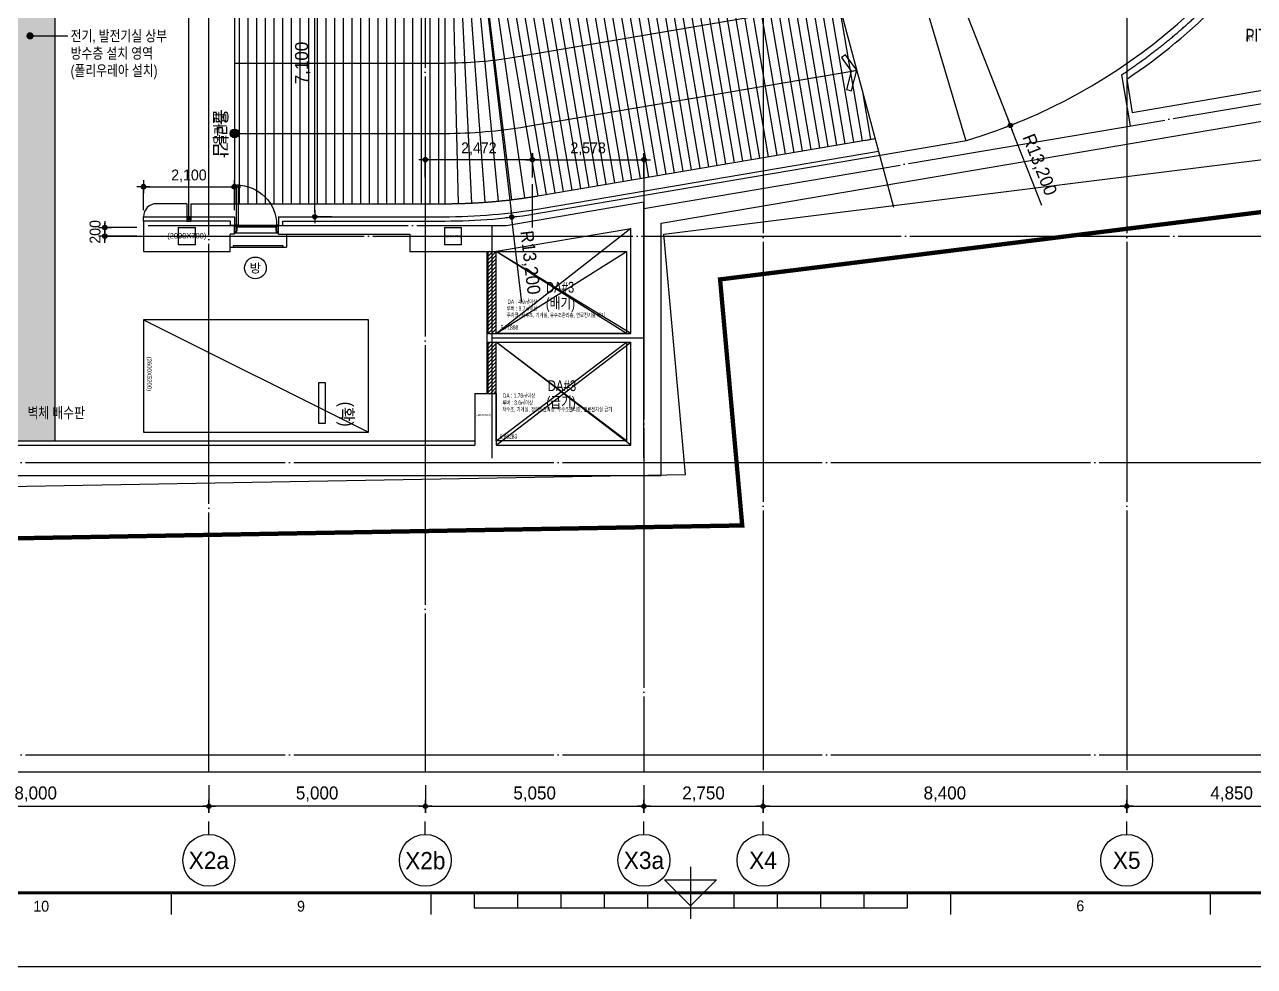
# Model space of a CAD drawing. Header units: millimetres. Extents: x 0 to 1390178, y 0 to 110113.
# Drawn here: x 110616 to 139022, y 0 to 21755 of the extents above; entities that cross this region are included whole.
import ezdxf
from ezdxf.enums import TextEntityAlignment as Align
from ezdxf.xclip import XClip

# ---------------------------------------------------------------- set-up
doc = ezdxf.new("R2010")
doc.units = ezdxf.units.MM
doc.header["$LTSCALE"] = 100
doc.header["$XCLIPFRAME"] = 0
for name, pattern in [('CEN', [62, 60, -1, 0, -1]), ('X - 평면도$0$CEN', [62, 60, -1, 0, -1]), ('X - 평면도$0$CENTER2', [1.125, 0.75, -0.125, 0.125, -0.125]), ('X - 평면도$0$H2', [2, 1, -1]), ('X - 평면도$0$PHANTOM2', [50, 40, -2, 2, -2, 2, -2])]:
    doc.linetypes.add(name, pattern=pattern)
doc.layers.get('DEFPOINTS').update_dxf_attribs({"color": 145})
for name, color, linetype in [('A-CEN', 1, 'CEN'), ('AA-XXXX-DIMS', 7, 'Continuous'), ('AA-XXXX-TEXT', 3, 'Continuous'), ('DIM', 7, 'Continuous'), ('SYM', 7, 'Continuous'), ('TEXT1', 7, 'Continuous'), ('X - SHEET$0$AA-BORD-FORM', 7, 'Continuous'), ('X - SHEET$0$AA-BORD-TEXT', 3, 'Continuous'), ('X - 평면도$0$! □-COL', 2, 'Continuous'), ('X - 평면도$0$0-구역계', 1, 'Continuous'), ('X - 평면도$0$A-FIN', 8, 'Continuous'), ('X - 평면도$0$A-OPEN', 9, 'X - 평면도$0$CEN'), ('X - 평면도$0$A-SHU', 3, 'X - 평면도$0$H2'), ('X - 평면도$0$A-SYM', 7, 'Continuous'), ('X - 평면도$0$AA-EL-PCN4', 4, 'Continuous'), ('X - 평면도$0$AA-SSXM-STRS', 4, 'Continuous'), ('X - 평면도$0$AA-WAXM-BLOK', 3, 'Continuous'), ('X - 평면도$0$AA-WAXM-CONC', 2, 'Continuous'), ('X - 평면도$0$AA-XXXX-CNTL', 1, 'X - 평면도$0$CEN'), ('X - 평면도$0$AA-XXXX-FINL', 6, 'Continuous'), ('X - 평면도$0$AA-XXXX-PARK', 8, 'Continuous'), ('X - 평면도$0$AA-XXXX-PATT', 8, 'Continuous'), ('X - 평면도$0$TEXT', 3, 'Continuous'), ('X - 평면도$0$램프 패턴', 9, 'Continuous'), ('X - 평면도$0$벽배수판', 6, 'Continuous'), ('X - 평면도$0$연석', 4, 'Continuous')]:
    doc.layers.add(name, color=color, linetype=linetype)
doc.layers.add('X - 평면도$0$A-door', color=4, linetype='Continuous', lineweight=25)
doc.layers.add('X - 평면도$0$A-GUIDE TEXT', color=67, linetype='Continuous', plot=False)
doc.layers.add('X - 평면도$0$DEFPOINT', color=163, linetype='Continuous', plot=False)
doc.styles.add('$1$HAUD01', font='Dotum.ttf')
doc.styles.add('HAUD01', font='Dotum.ttf')
doc.styles.get("Standard").update_dxf_attribs({"font": 'Dotum.ttf'})
doc.styles.add('X - SHEET$0$HAUD01', font='Dotum.ttf')
doc.styles.add('X - 평면도$0$HAUD01', font='Dotum.ttf')
doc.styles.add('X - 평면도$0$STANDARD', font='Dotum.ttf')
doc.styles.add('X - 평면도$0$맑은고딕', font='malgun.ttf')
doc.dimstyles.new('HAUD-100', dxfattribs={"dimscale": 100, "dimtxt": 3, "dimasz": 1, "dimexe": 0, "dimexo": 3, "dimgap": 1, "dimtad": 1, "dimdec": 0, "dimdsep": 46, "dimlunit": 6, "dimtxsty": 'HAUD01', "dimblk": 'DIMDOT', "dimcen": 2.5, "dimdle": 1.5, "dimclrd": 7, "dimclre": 7, "dimclrt": 3, "dimadec": 0, "dimazin": 0, "dimtfac": 1, "dimtdec": 0, "dimtix": 1, "dimtmove": 2, "dimatfit": 3, "dimfxl": 1, "dimtvp": 1, "dimtolj": 1, "dimtzin": 0, "dimarcsym": 0})
doc.dimstyles.new('HAUD-80', dxfattribs={"dimscale": 100, "dimtxt": 2.5, "dimasz": 0.5, "dimexe": 0, "dimexo": 1.5, "dimgap": 1, "dimtad": 1, "dimdec": 0, "dimdsep": 46, "dimlunit": 6, "dimtxsty": 'HAUD01', "dimblk": 'Z_DOT', "dimcen": 2.5, "dimdle": 1.5, "dimclrd": 7, "dimclre": 7, "dimclrt": 4, "dimadec": 0, "dimazin": 0, "dimtfac": 1, "dimtdec": 0, "dimtix": 1, "dimtmove": 2, "dimatfit": 3, "dimfxl": 1, "dimtvp": 1, "dimtolj": 1, "dimtzin": 0, "dimarcsym": 0})

# ---------------------------------------------------------------- blocks, each defined once
blk = doc.blocks.new('X - SHEET$0$HAUDsheetV')
at = {"layer": 'X - SHEET$0$AA-BORD-FORM', "color": 2}
for p, q in [((421, 23), (421, 11)), ((301, 17), (301, 12)), ((361, 17), (361, 12)), ((371, 17), (371, 13.5)), ((381, 17), (381, 13.5)), ((391, 17), (391, 13.5)), ((401, 17), (401, 13.5)), ((411, 17), (411, 13.5)), ((431, 17), (431, 13.5)), ((441, 17), (441, 13.5)), ((451, 17), (451, 13.5)), ((461, 17), (461, 13.5)), ((471, 17), (471, 13.5)), ((481, 17), (481, 12)), ((541, 17), (541, 12)), ((371, 13.5), (471, 13.5))]:
    blk.add_line(p, q, dxfattribs=at)
at = {"layer": 'X - SHEET$0$AA-BORD-FORM', "color": 1}
blk.add_lwpolyline([(1, 0), (841, 0), (841, 594), (1, 594)], close=True, dxfattribs=at)
at = {"layer": 'X - SHEET$0$AA-BORD-FORM', "color": 2, "const_width": 0.682}
blk.add_lwpolyline([(21, 17), (21, 577), (821, 577), (821, 17)], close=True, dxfattribs=at)
at = {"layer": 'X - SHEET$0$AA-BORD-FORM', "color": 2}
blk.add_lwpolyline([(427, 20), (421, 14), (415, 20)], close=True, dxfattribs=at)
at = {"layer": 'X - SHEET$0$AA-BORD-TEXT', "color": 7, "style": 'X - SHEET$0$HAUD01'}
for s, p in [('10', (271, 13.9)), ('9', (331, 13.9)), ('6', (511, 13.99))]:
    blk.add_text(s, height=2.5, dxfattribs=at).set_placement(p, align=Align.MIDDLE_CENTER)
at = {"layer": 'X - SHEET$0$AA-BORD-TEXT', "color": 3, "style": 'X - SHEET$0$HAUD01'}
for tag, p in [('PJCode', (786, 567.94)), ('작성자', (786.11, 194.82)), ('검토자', (786.11, 181.82)), ('최종검토자', (786.11, 168.82)), ('승인자', (786.11, 155.82)), ('일자', (786.83, 144.02)), ('개정번호', (812, 65.92))]:
    blk.add_attdef(tag, text='', height=3, dxfattribs=at).set_placement(p, align=Align.MIDDLE_CENTER)
at = {"layer": 'X - SHEET$0$AA-BORD-TEXT', "color": 3, "lineweight": 30, "flags": 104}
blk.add_attdef('PJTitle', text='', height=4, dxfattribs=at).set_placement((787.25, 536.62), align=Align.MIDDLE_CENTER)
blk = doc.blocks.new('X - SHEET')
at = {"xscale": 100, "yscale": 100, "zscale": 100}
blk.add_blockref('X - SHEET$0$HAUDsheetV', (-100, 0), dxfattribs=at)
blk = doc.blocks.new('DIMDOT')
at = {"layer": 'AA-XXXX-DIMS'}
for p, q in [((-1.5, 0), (1.5, 0)), ((0, -1.5), (0, 1.5))]:
    blk.add_line(p, q, dxfattribs=at)
for radius in [0.5, 0.25]:
    blk.add_circle((0, 0), radius, dxfattribs=at)
blk = doc.blocks.new('*D280')
at = {"color": 7, "lineweight": -2, "transparency": 16777216}
for p, q in [((-40517, -14259), (-40517, -14746)), ((-32517, -14259), (-32517, -14746)), ((-40417, -14746), (-32617, -14746))]:
    blk.add_line(p, q, dxfattribs=at)
at = {"layer": 'DEFPOINTS', "color": 0, "transparency": 16777216}
for p in [(-40517, -13959, 0), (-32517, -13959, 0), (-32517, -14746)]:
    blk.add_point(p, dxfattribs=at)
at = {"color": 7, "lineweight": -2, "transparency": 16777216, "xscale": 100, "yscale": 100, "zscale": 100, "rotation": 180}
blk.add_blockref('DIMDOT', (-40517, -14746), dxfattribs=at)
at = {"color": 7, "lineweight": -2, "transparency": 16777216, "xscale": 100, "yscale": 100, "zscale": 100}
blk.add_blockref('DIMDOT', (-32517, -14746), dxfattribs=at)
at = {"color": 3, "transparency": 16777216, "insert": (-36517, -14467), "char_height": 300, "attachment_point": 5, "style": 'HAUD01'}
blk.add_mtext('\\A1;8,000', dxfattribs=at)
blk = doc.blocks.new('*D282')
at = {"color": 7, "lineweight": -2, "transparency": 16777216}
for p, q in [((-22467, -14259), (-22467, -14746)), ((-19717, -14259), (-19717, -14746)), ((-22367, -14746), (-19817, -14746))]:
    blk.add_line(p, q, dxfattribs=at)
at = {"layer": 'DEFPOINTS', "color": 0, "transparency": 16777216}
for p in [(-22467, -13959, 0), (-19717, -13959, 0), (-19717, -14746)]:
    blk.add_point(p, dxfattribs=at)
at = {"color": 7, "lineweight": -2, "transparency": 16777216, "xscale": 100, "yscale": 100, "zscale": 100, "rotation": 180}
blk.add_blockref('DIMDOT', (-22467, -14746), dxfattribs=at)
at = {"color": 7, "lineweight": -2, "transparency": 16777216, "xscale": 100, "yscale": 100, "zscale": 100}
blk.add_blockref('DIMDOT', (-19717, -14746), dxfattribs=at)
at = {"color": 3, "transparency": 16777216, "insert": (-21092, -14467), "char_height": 300, "attachment_point": 5, "style": 'HAUD01'}
blk.add_mtext('\\A1;2,750', dxfattribs=at)
blk = doc.blocks.new('*D283')
at = {"color": 7, "lineweight": -2, "transparency": 16777216}
for p, q in [((-19717, -14259), (-19717, -14746)), ((-11317, -14259), (-11317, -14746)), ((-19617, -14746), (-11417, -14746))]:
    blk.add_line(p, q, dxfattribs=at)
at = {"layer": 'DEFPOINTS', "color": 0, "transparency": 16777216}
for p in [(-19717, -13959, 0), (-11317, -13959, 0), (-11317, -14746)]:
    blk.add_point(p, dxfattribs=at)
at = {"color": 7, "lineweight": -2, "transparency": 16777216, "xscale": 100, "yscale": 100, "zscale": 100, "rotation": 180}
blk.add_blockref('DIMDOT', (-19717, -14746), dxfattribs=at)
at = {"color": 7, "lineweight": -2, "transparency": 16777216, "xscale": 100, "yscale": 100, "zscale": 100}
blk.add_blockref('DIMDOT', (-11317, -14746), dxfattribs=at)
at = {"color": 3, "transparency": 16777216, "insert": (-15517, -14467), "char_height": 300, "attachment_point": 5, "style": 'HAUD01'}
blk.add_mtext('\\A1;8,400', dxfattribs=at)
blk = doc.blocks.new('*D284')
at = {"color": 7, "lineweight": -2, "transparency": 16777216}
for p, q in [((-11317, -14259), (-11317, -14746)), ((-6467, -14259), (-6467, -14746)), ((-11217, -14746), (-6567, -14746))]:
    blk.add_line(p, q, dxfattribs=at)
at = {"layer": 'DEFPOINTS', "color": 0, "transparency": 16777216}
for p in [(-11317, -13959, 0), (-6467, -13959, 0), (-6467, -14746)]:
    blk.add_point(p, dxfattribs=at)
at = {"color": 7, "lineweight": -2, "transparency": 16777216, "xscale": 100, "yscale": 100, "zscale": 100, "rotation": 180}
blk.add_blockref('DIMDOT', (-11317, -14746), dxfattribs=at)
at = {"color": 7, "lineweight": -2, "transparency": 16777216, "xscale": 100, "yscale": 100, "zscale": 100}
blk.add_blockref('DIMDOT', (-6467, -14746), dxfattribs=at)
at = {"color": 3, "transparency": 16777216, "insert": (-8892, -14467), "char_height": 300, "attachment_point": 5, "style": 'HAUD01'}
blk.add_mtext('\\A1;4,850', dxfattribs=at)
blk = doc.blocks.new('*D286')
at = {"color": 7, "lineweight": -2, "transparency": 16777216}
for p, q in [((-32517, -14259), (-32517, -14746)), ((-27517, -14259), (-27517, -14746)), ((-27617, -14746), (-32417, -14746))]:
    blk.add_line(p, q, dxfattribs=at)
at = {"layer": 'DEFPOINTS', "color": 0, "transparency": 16777216}
for p in [(-32517, -13959, 0), (-27517, -13959, 0), (-32517, -14746)]:
    blk.add_point(p, dxfattribs=at)
at = {"color": 7, "lineweight": -2, "transparency": 16777216, "xscale": 100, "yscale": 100, "zscale": 100, "rotation": 180}
blk.add_blockref('DIMDOT', (-32517, -14746), dxfattribs=at)
at = {"color": 7, "lineweight": -2, "transparency": 16777216, "xscale": 100, "yscale": 100, "zscale": 100}
blk.add_blockref('DIMDOT', (-27517, -14746), dxfattribs=at)
at = {"color": 3, "transparency": 16777216, "insert": (-30017, -14467), "char_height": 300, "attachment_point": 5, "style": 'HAUD01'}
blk.add_mtext('\\A1;5,000', dxfattribs=at)
blk = doc.blocks.new('*D299')
at = {"color": 7, "lineweight": -2, "transparency": 16777216}
for p, q in [((-27517, -14259), (-27517, -14746)), ((-22467, -14259), (-22467, -14746)), ((-27417, -14746), (-22567, -14746))]:
    blk.add_line(p, q, dxfattribs=at)
at = {"layer": 'DEFPOINTS', "color": 0, "transparency": 16777216}
for p in [(-27517, -13959), (-22467, -13959), (-22467, -14746)]:
    blk.add_point(p, dxfattribs=at)
at = {"color": 7, "lineweight": -2, "transparency": 16777216, "xscale": 100, "yscale": 100, "zscale": 100, "rotation": 180}
blk.add_blockref('DIMDOT', (-27517, -14746), dxfattribs=at)
at = {"color": 7, "lineweight": -2, "transparency": 16777216, "xscale": 100, "yscale": 100, "zscale": 100}
blk.add_blockref('DIMDOT', (-22467, -14746), dxfattribs=at)
at = {"color": 3, "transparency": 16777216, "insert": (-24992, -14467), "char_height": 300, "attachment_point": 5, "style": 'HAUD01'}
blk.add_mtext('\\A1;5,050', dxfattribs=at)
blk = doc.blocks.new('Z_DOT')
at = {"layer": 'DIM', "color": 0}
for p, q in [((-3, 0), (3, 0)), ((0, -3), (0, 3))]:
    blk.add_line(p, q, dxfattribs=at)
for radius in [1.05, 0.525]:
    blk.add_circle((0, 0), radius, dxfattribs=at)
blk = doc.blocks.new('*D35')
at = {"layer": 'DEFPOINTS', "color": 0, "transparency": 16777216}
for p in [(115462, 18009), (113362, 17317), (115462, 17317)]:
    blk.add_point(p, dxfattribs=at)
at = {"layer": 'DIM', "color": 7, "lineweight": -2, "transparency": 16777216}
for p, q in [((113362, 17467), (113362, 18009)), ((113412, 18009), (115412, 18009)), ((115462, 17467), (115462, 18009))]:
    blk.add_line(p, q, dxfattribs=at)
at = {"layer": 'DIM', "color": 7, "lineweight": -2, "transparency": 16777216, "xscale": 50, "yscale": 50, "zscale": 50, "rotation": 180}
blk.add_blockref('Z_DOT', (113362, 18009), dxfattribs=at)
at = {"layer": 'DIM', "color": 7, "lineweight": -2, "transparency": 16777216, "xscale": 50, "yscale": 50, "zscale": 50}
blk.add_blockref('Z_DOT', (115462, 18009), dxfattribs=at)
at = {"layer": 'DIM', "color": 4, "transparency": 16777216, "insert": (114412, 18258), "char_height": 250, "attachment_point": 5, "style": 'HAUD01'}
blk.add_mtext('\\A1;2,100', dxfattribs=at)
blk = doc.blocks.new('*D27')
at = {"color": 7, "lineweight": -2, "transparency": 16777216}
for p, q in [((128572, 31717), (133386, 19426)), ((134110, 17578), (133422, 19333))]:
    blk.add_line(p, q, dxfattribs=at)
at = {"layer": 'DEFPOINTS', "color": 0, "transparency": 16777216}
for p in [(128572, 31717), (133386, 19426)]:
    blk.add_point(p, dxfattribs=at)
at = {"color": 7, "lineweight": -2, "transparency": 16777216, "xscale": 100, "yscale": 100, "zscale": 100, "rotation": 111.3873247075526}
blk.add_blockref('DIMDOT', (133386, 19426), dxfattribs=at)
at = {"color": 3, "transparency": 16777216, "insert": (134044, 18511), "char_height": 300, "attachment_point": 5, "rotation": 291.3873, "style": 'HAUD01'}
blk.add_mtext('\\A1;R13,200', dxfattribs=at)
blk = doc.blocks.new('*D30')
at = {"color": 7, "lineweight": -2, "transparency": 16777216}
for p, q in [((120322, 30417), (121869, 17308)), ((122101, 15337), (121880, 17209))]:
    blk.add_line(p, q, dxfattribs=at)
at = {"layer": 'DEFPOINTS', "color": 0, "transparency": 16777216}
for p in [(120322, 30417), (121869, 17308)]:
    blk.add_point(p, dxfattribs=at)
at = {"color": 7, "lineweight": -2, "transparency": 16777216, "xscale": 100, "yscale": 100, "zscale": 100, "rotation": 96.7287916508518}
blk.add_blockref('DIMDOT', (121869, 17308), dxfattribs=at)
at = {"color": 3, "transparency": 16777216, "insert": (122274, 16256), "char_height": 300, "attachment_point": 5, "rotation": 276.7288, "style": 'HAUD01'}
blk.add_mtext('\\A1;R13,200', dxfattribs=at)
blk = doc.blocks.new('*D33')
at = {"color": 7, "lineweight": -2, "transparency": 16777216}
for p, q in [((117709, 24417), (117319, 24417)), ((117319, 17417), (117319, 24317)), ((117709, 17317), (117319, 17317))]:
    blk.add_line(p, q, dxfattribs=at)
at = {"layer": 'DEFPOINTS', "color": 0, "transparency": 16777216}
for p in [(117319, 24417), (118009, 24417), (118009, 17317)]:
    blk.add_point(p, dxfattribs=at)
at = {"color": 7, "lineweight": -2, "transparency": 16777216, "xscale": 100, "yscale": 100, "zscale": 100}
for p, rotation in [((117319, 24417), 90), ((117319, 17317), 270)]:
    blk.add_blockref('DIMDOT', p, dxfattribs=dict(at, rotation=rotation))
at = {"color": 3, "transparency": 16777216, "insert": (117040, 20867), "char_height": 300, "attachment_point": 5, "rotation": 90, "style": 'HAUD01'}
blk.add_mtext('\\A1;7,100', dxfattribs=at)
blk = doc.blocks.new('dr_갑')
at = {"layer": 'TEXT1'}
blk.add_circle((0, 0), 400, dxfattribs=at)
at = {"layer": 'TEXT1', "style": 'HAUD01'}
blk.add_text('방', height=335, dxfattribs=at).set_placement((0, 0), align=Align.MIDDLE)
blk = doc.blocks.new('X - 평면도$0$A$C50BB5DE6')
at = {"layer": 'X - 평면도$0$DEFPOINT'}
for p, q in [((3010, 2480), (0, 4380)), ((0, 2480), (3010, 4380)), ((0, 0), (3010, 2280)), ((3010, 0), (0, 2280))]:
    blk.add_line(p, q, dxfattribs=at)
for points in [[(0, 4380), (3010, 4380), (3010, 2480), (0, 2480)], [(0, 2280), (3010, 2280), (3010, 0), (0, 0)]]:
    blk.add_lwpolyline(points, close=True, dxfattribs=at)
at = {"layer": 'X - 평면도$0$DEFPOINT', "style": 'X - 평면도$0$HAUD01', "width": 0.7}
for s, p in [('루버 : 9.7㎡이상', (243, 3060)), ('DA : 4.9㎡이상', (257, 3216)), ('주차장, 저수조, 기계실, 우수조관리층, 연료전지실 배기', (243, 2905)), (' 5.71898', (70, 2619)), ('루버 : 3.6㎡이상', (139, 885)), ('DA : 1.78㎡이상', (151, 1047)), ('저수조, 기계실, 정화조관리층, 우수조관리층, 연료전지실 급기', (139, 730)), (' 6.86283', (45, 104))]:
    blk.add_text(s, height=100, dxfattribs=at).set_placement(p, align=Align.MIDDLE_LEFT)
blk = doc.blocks.new('X - 평면도$0$A$C149C4BE0')
at = {"layer": 'X - 평면도$0$DEFPOINT'}
blk.add_arc((13209, 14117), 13350, 275.9589, 275.9596, dxfattribs=at)
at = {"layer": 'X - 평면도$0$램프 패턴'}
for p, q in [((18128, 11465), (24072, 8608)), ((18083, 11162), (23803, 8074)), ((18141, 11297), (23941, 8340)), ((17940, 10906), (23509, 7553)), ((18013, 11033), (23659, 7812)), ((17705, 10536), (23023, 6798)), ((17786, 10657), (23191, 7046)), ((17865, 10781), (23353, 7298)), ((17534, 10298), (22670, 6315)), ((17621, 10416), (22850, 6555)), ((17256, 9957), (22099, 5622)), ((17351, 10069), (22295, 5848)), ((17444, 10182), (22486, 6079)), ((17058, 9741), (21692, 5182)), ((17158, 9848), (21898, 5400)), ((16742, 9433), (21044, 4560)), ((16850, 9533), (21265, 4762)), ((16955, 9636), (21481, 4970)), ((16406, 9149), (20353, 3984)), ((16520, 9241), (20588, 4171)), ((16632, 9336), (20818, 4363)), ((15927, 8807), (19372, 3295)), ((16050, 8888), (19623, 3459)), ((16170, 8973), (19871, 3628)), ((16289, 9059), (20114, 3803)), ((15548, 8581), (18595, 2839)), ((15676, 8653), (18858, 2985)), ((15802, 8729), (19117, 3137)), ((14882, 8264), (17236, 2204)), ((15018, 8321), (17513, 2318)), ((15153, 8381), (17789, 2439)), ((15286, 8445), (18061, 2566)), ((15418, 8511), (18330, 2700)), ((13896, 7954), (15225, 1591)), ((14040, 7989), (15518, 1658)), ((14183, 8026), (15809, 1733)), ((14325, 8067), (16099, 1813)), ((14466, 8111), (16387, 1901)), ((14606, 8159), (16672, 1996)), ((14745, 8210), (16955, 2097)), ((12422, 7695), (13512, 1287)), ((12620, 7729), (13709, 1320)), ((12817, 7762), (13906, 1354)), ((13014, 7796), (14103, 1387)), ((13211, 7829), (14300, 1421)), ((13408, 7863), (14497, 1455)), ((13605, 7896), (14695, 1488)), ((13751, 7923), (14930, 1531)), ((10648, 7393), (11737, 985)), ((10845, 7427), (11934, 1019)), ((11042, 7460), (12131, 1052)), ((11239, 7494), (12329, 1086)), ((11436, 7527), (12526, 1119)), ((11634, 7561), (12723, 1153)), ((11831, 7594), (12920, 1186)), ((12028, 7628), (13117, 1220)), ((12225, 7662), (13314, 1253)), ((9070, 7125), (10160, 717)), ((9268, 7159), (10357, 751)), ((9465, 7192), (10554, 784)), ((9662, 7226), (10751, 818)), ((9859, 7259), (10948, 851)), ((10056, 7293), (11145, 885)), ((10253, 7326), (11343, 918)), ((10451, 7360), (11540, 952)), ((7296, 6824), (8385, 416)), ((7493, 6857), (8582, 449)), ((7690, 6891), (8779, 483)), ((7887, 6924), (8977, 516)), ((8085, 6958), (9174, 550)), ((8282, 6991), (9371, 583)), ((8479, 7025), (9568, 617)), ((8676, 7058), (9765, 650)), ((8873, 7092), (9962, 684)), ((5617, 6545), (6397, 92)), ((5768, 6565), (6702, 133)), ((5916, 6589), (7005, 181)), ((6113, 6623), (7202, 215)), ((6310, 6656), (7399, 248)), ((6507, 6690), (7596, 282)), ((6704, 6723), (7794, 315)), ((6902, 6757), (7991, 349)), ((7099, 6790), (8188, 382)), ((112, 6500), (112, 0)), ((312, 6500), (312, 0)), ((512, 6500), (512, 0)), ((712, 6500), (712, 0)), ((912, 6500), (912, 0)), ((1112, 6500), (1112, 0)), ((1312, 6500), (1312, 0)), ((1512, 6500), (1512, 0)), ((1712, 6500), (1712, 0)), ((1912, 6500), (1912, 0)), ((2112, 6500), (2112, 0)), ((2312, 6500), (2312, 0)), ((2512, 6500), (2512, 0)), ((2712, 6500), (2712, 0)), ((2912, 6500), (2912, 0)), ((3112, 6500), (3112, 0)), ((3312, 6500), (3312, 0)), ((3512, 6500), (3512, 0)), ((3712, 6500), (3712, 0)), ((3912, 6500), (3912, 0)), ((4112, 6500), (4112, 0)), ((4312, 6500), (4312, 0)), ((4512, 6500), (4512, 0)), ((4712, 6500), (4712, 0)), ((4862, 6500), (4862, 0)), ((5012, 6502), (5166, 4)), ((5164, 6507), (5474, 15)), ((5315, 6516), (5782, 33)), ((5466, 6529), (6090, 59))]:
    blk.add_line(p, q, dxfattribs=at)
blk = doc.blocks.new('X - 평면도$0$A$C1B7F7459')
at = {"layer": 'X - 평면도$0$DEFPOINT'}
for p, q in [((17978, 11629), (24174, 8829)), ((5916, 6589), (13507, 7879)), ((0, 6500), (0, 0)), ((4862, 6500), (0, 6500)), ((7005, 181), (14571, 1467)), ((0, 0), (4862, 0))]:
    blk.add_line(p, q, dxfattribs=at)
for centre, radius, start, end in [((17847, 11359), 300, 332.8147, 64.2473), ((12510, 14100), 6300, 279.1017, 332.8297), ((12510, 14100), 12800, 279.2643, 335.6807), ((4860, 12800), 6300, 269.977, 279.6465), ((13110, 14100), 13350, 275.9589, 275.9596), ((4860, 12800), 12800, 269.977, 279.6465)]:
    blk.add_arc(centre, radius, start, end, dxfattribs=at)
blk.add_blockref('X - 평면도$0$A$C149C4BE0', (0, 0))
blk = doc.blocks.new('X - 평면도$0$A$C131C07CB')
at = {"layer": 'X - 평면도$0$0-구역계', "color": 1, "linetype": 'X - 평면도$0$PHANTOM2', "const_width": 100, "flags": 128}
blk.add_lwpolyline([(50108, 50546), (32940, 50631), (27658, 50496), (20509, 50187), (2300, 48329), (1988, 39918), (1940, 31390), (1399, 24265), (272, 6596), (50, 108), (11256, 50), (11486, 6795), (29909, 7122), (29397, 12805), (50106, 15382)], close=True, dxfattribs=at)
at = {"layer": 'X - 평면도$0$DEFPOINT'}
for points in [[(50108, 50546), (32940, 50631), (27658, 50496), (20509, 50187), (2300, 48329), (1988, 39918), (1940, 31390), (1399, 24265), (272, 6596), (50, 108), (11256, 50), (11486, 6795), (29909, 7122), (29397, 12805), (50106, 15382)], [(48908, 49352), (32952, 49431), (27700, 49296), (20596, 48990), (3461, 47241), (3188, 39892), (3140, 31341), (2596, 24182), (1470, 6537), (1291, 1301), (10096, 1256), (10325, 7974), (28598, 8299), (28098, 13852), (48906, 16442)]]:
    blk.add_lwpolyline(points, close=True, dxfattribs=at)
blk = doc.blocks.new('X - 평면도$0$A$C6BC81B62')
at = {"layer": 'X - 평면도$0$AA-XXXX-PARK'}
blk.add_line((0, 2600), (5200, 0), dxfattribs=at)
for points in [[(0, 2600), (0, 0), (5200, 0), (5200, 2600)], [(4200, 200), (4050, 200), (4050, 1150), (4200, 1150)]]:
    blk.add_lwpolyline(points, close=True, dxfattribs=at)
at = {"layer": 'X - 평면도$0$DEFPOINT', "style": 'X - 평면도$0$HAUD01', "width": 0.9}
blk.add_text('(2600X5200)', height=100, rotation=270, dxfattribs=at).set_placement((136, 1350), align=Align.MIDDLE_CENTER)
at = {"layer": 'X - 평면도$0$TEXT', "style": 'X - 평면도$0$HAUD01', "width": 0.9}
blk.add_text('(확)', height=300, rotation=270, dxfattribs=at).set_placement((4694, 419), align=Align.MIDDLE_CENTER)
blk = doc.blocks.new('X - 평면도$0$A$C80bfb4e9')
at = {"layer": 'X - 평면도$0$A-SHU'}
for points in [[(-90, 0), (0, 0), (0, -100.24), (-30, -100.24), (-30, -25), (-60, -25), (-60, -100.24), (-90, -100.24), (-90, -100), (-90, 0)], [(-90, -7200), (0, -7200), (0, -7100), (-30, -7100), (-30, -7175), (-60, -7175), (-60, -7100), (-90, -7100), (-90, -7100.24), (-90, -7200)]]:
    blk.add_lwpolyline(points, dxfattribs=at)
at = {"layer": 'X - 평면도$0$A-SHU', "linetype": 'X - 평면도$0$CENTER2', "ltscale": 5, "const_width": 30}
blk.add_lwpolyline([(-45, -25), (-45, -7175)], dxfattribs=at)
blk = doc.blocks.new('X - 평면도$0$ㅁ-400X400X9X9')
at = {"layer": 'X - 평면도$0$! □-COL', "lineweight": 9, "flags": 128}
for points in [[(143814, 359875), (144214, 359875), (144214, 359884), (143814, 359884)], [(143814, 359493), (143823, 359493), (143823, 359875), (143814, 359875)], [(144214, 359493), (144205, 359493), (144205, 359875), (144214, 359875)], [(143814, 359493), (144214, 359493), (144214, 359484), (143814, 359484)]]:
    blk.add_lwpolyline(points, close=True, dxfattribs=at)
blk = doc.blocks.new('X - 평면도$0$A$C69CA1AF6')
for p in [(-177042, -361263), (-170892, -361263)]:
    blk.add_blockref('X - 평면도$0$ㅁ-400X400X9X9', p)
blk = doc.blocks.new('X - 평면도$0$A$Cd520b64d')
at = {"layer": 'X - 평면도$0$AA-WAXM-CONC'}
for p, q in [((-22067, -1279), (-1167, 2274)), ((-11317, 2046), (-11187, 1274)), ((-11187, 1281), (-6817, 2024)), ((-24855, -1042), (-15017, 630)), ((-31927, -1329), (-32027, -1329)), ((-31927, -1529), (-31927, -1329)), ((-30907, -1529), (-30907, -1329)), ((-30907, -1329), (-30807, -1329)), ((-30807, -1229), (-27067, -1229)), ((-30807, -1329), (-30807, -1229)), ((-25877, -1926), (-22767, -1398)), ((-22767, -3829), (-22767, -1398)), ((-22067, -7109), (-22067, -1279)), ((-31927, -1529), (-32027, -1529)), ((-26087, -3829), (-22767, -3829)), ((-26087, -4029), (-26087, -3829)), ((-26087, -4029), (-22767, -4029)), ((-22767, -6409), (-22767, -4029)), ((-40817, -6409), (-26377, -6409)), ((-25877, -6409), (-22767, -6409)), ((-40117, -7109), (-22067, -7109))]:
    blk.add_line(p, q, dxfattribs=at)
blk.add_lwpolyline([(-30907, -1529), (-27877, -1529)], dxfattribs=at)
for centre, radius, start, end in [((-18817, 13271), 13200, 286.7327, 335.38), ((-18817, 13271), 13500, 303.749, 327.5178), ((-27067, 11971), 13200, 270, 279.6465)]:
    blk.add_arc(centre, radius, start, end, dxfattribs=at)
blk = doc.blocks.new('X - 평면도$0$B4~1F_COL')
at = {"layer": 'X - 평면도$0$AA-WAXM-CONC'}
for p, q in [((-75388, -57127), (-75388, -57227)), ((-69738, -61107), (-69738, -62307)), ((-69738, -61107), (-69238, -61107)), ((-69238, -61107), (-69238, -62307))]:
    blk.add_line(p, q, dxfattribs=at)
for points in [[(-75388, -57127), (-75388, -57127), (-77388, -57127), (-77388, -57827), (-75388, -57827), (-75388, -57427)], [(-71238, -57427), (-71238, -57827), (-69238, -57827), (-69238, -57824)]]:
    blk.add_lwpolyline(points, dxfattribs=at)
at = {"layer": 'X - 평면도$0$DEFPOINT', "style": 'X - 평면도$0$STANDARD'}
for s, p in [('(2000X700)', (-76388, -57477)), ('(2000X700)', (-70238, -57477)), ('(1900X500)', (-69548, -61607))]:
    blk.add_text(s, height=50, dxfattribs=at).set_placement(p, align=Align.MIDDLE_CENTER)
blk = doc.blocks.new('X - 평면도$0$A$C9949ff83')
at = {"layer": 'DEFPOINTS'}
for points in [[(0, 59400), (84000, 59400), (84000, 0), (0, 0)], [(2000, 1700), (75000, 1700), (75000, 57700), (2000, 57700)]]:
    blk.add_lwpolyline(points, close=True, dxfattribs=at)
blk = doc.blocks.new('X - 평면도$0$D1000')
at = {"layer": 'X - 평면도$0$A-door', "color": 9}
for p, q in [((0, 0), (0, -930)), ((180, 0), (180, -930)), ((40, -10), (40, -920))]:
    blk.add_line(p, q, dxfattribs=at)
at = {"layer": 'X - 평면도$0$A-door'}
for points in [[(-930, 0), (-930, -40), (0, -40), (0, 0)], [(30, 33), (2, 33), (2, 2), (42, 2), (42, -8), (138, -8), (138, 2), (178, 2), (178, 33), (150, 33), (150, 35), (180, 35), (180, 0), (140, 0), (140, -10), (40, -10), (40, 0), (0, 0), (0, 35), (30, 35)], [(30, -963), (2, -963), (2, -932), (42, -932), (42, -922), (138, -922), (138, -932), (178, -932), (178, -963), (150, -963), (150, -965), (180, -965), (180, -930), (140, -930), (140, -920), (40, -920), (40, -930), (0, -930), (0, -965), (30, -965)]]:
    blk.add_lwpolyline(points, close=True, dxfattribs=at)
at = {"layer": 'X - 평면도$0$A-door', "color": 8}
for points in [[(2, 2), (2, 33), (178, 33), (178, 2), (177, 2), (177, 32), (3, 32), (3, 2)], [(2, -932), (2, -963), (178, -963), (178, -932), (177, -932), (177, -962), (3, -962), (3, -932)]]:
    blk.add_lwpolyline(points, close=True, dxfattribs=at)
at = {"layer": 'X - 평면도$0$A-door', "color": 1}
blk.add_arc((0, 0), 930, 180, 270, dxfattribs=at)
at = {"layer": 'X - 평면도$0$A-GUIDE TEXT'}
for p, q in [((175, 45), (5, 45)), ((175, -975), (5, -975))]:
    blk.add_line(p, q, dxfattribs=at)
blk = doc.blocks.new('X - 평면도', base_point=(-475.4, -286.7))
at = {"layer": 'X - 평면도$0$AA-EL-PCN4'}
h = blk.add_hatch(color=256, dxfattribs=at)
h.dxf.hatch_style = 1
edge = h.paths.add_edge_path()
edge.add_arc((176712, 33998.1), 100, 0, 360)
at = {"layer": 'X - 평면도$0$AA-XXXX-PARK'}
h = blk.add_hatch(dxfattribs=at)
h.set_pattern_fill('AR-CONC', color=256, scale=5)
h.set_pattern_definition([(50, (0, -126762.3), (910.9233, -79.6954), [95.25, -1047.75]), (355, (0, -126762.3), (-176.217, 955.2842), [76.2, -838.203]), (100.45144, (75.9, -126768.9), (734.7062, 875.5888), [80.95, -890.4512]), (46.1842, (0, -126508.3), (1355.395, -210.2116), [142.875, -1571.625]), (96.63556, (113, -126525.8), (1187.021, 1237.1306), [121.425, -1335.678]), (351.18415, (0, -126508.3), (1187.021, 1237.131), [114.3, -1257.299]), (21, (127, -126571.8), (758.072, -511.326), [95.25, -1047.75]), (326, (127, -126571.8), (309.01, 920.9398), [76.2, -838.2]), (71.45144, (190.2, -126614.4), (1067.082, 409.6138), [80.95, -890.4497]), (37.5, (0, -126762.3), (15.443, 422.7752), [0, -828.04, 0, -850.9, 0, -841.375]), (7.5, (0, -126762.3), (334.0983, 500.9029), [0, -485.14, 0, -808.99, 0, -320.675]), (327.5, (-283.2, -126762.3), (677.95298, -28.6437), [0, -317.5, 0, -990.6, 0, -1314.45]), (317.5, (-410.2, -126762.3), (740.6459, 127.1325), [0, -412.75, 0, -657.86, 0, -933.45])])
h.paths.add_polyline_path([(175072, 60593.1), (174372, 60593.1), (174372, 62593.1), (175072, 62593.1), (175072, 64373.1), (174372, 64373.1), (174372, 65273.1), (175072, 65273.1), (175072, 65631.5), (167172, 64869.6), (167172, 64373.1), (167022, 64373.1), (167022, 62593.1), (167172, 62593.1), (167172, 60593.1), (162922, 60593.1), (162922, 26893.1), (172572, 26893.1), (172572, 52723.1), (174612, 52723.1), (174612, 54393.1), (175072, 54393.1)])
h.paths.add_polyline_path([(167822, 52923.1), (167822, 52223.1), (165522, 52223.1), (165522, 52923.1)], flags=16)
h.paths.add_polyline_path([(167822, 44323.1), (167822, 43623.1), (165822, 43623.1), (165822, 44323.1)], flags=16)
h.paths.add_polyline_path([(167822, 38393.1), (167822, 37693.1), (165822, 37693.1), (165822, 38393.1)], flags=16)
h.paths.add_polyline_path([(167822, 32493.1), (167822, 31793.1), (165822, 31793.1), (165822, 32493.1)], flags=16)
at = {"layer": 'X - 평면도$0$AA-XXXX-PATT'}
h = blk.add_hatch(dxfattribs=at)
h.set_pattern_fill('_USER', color=256, scale=60, angle=45, style=0, pattern_type=0)
h.set_pattern_definition([(45, (126000, -300.005), (-42.426407, 42.426407), [])])
h.paths.add_polyline_path([(182762, 31273.1), (182572, 31273.1), (182572, 29373.1), (182762, 29373.1)])
h.paths.add_polyline_path([(182572, 27993.1), (182762, 27993.1), (182762, 29173.1), (182572, 29173.1)])
at = {"layer": 'DEFPOINTS'}
blk.add_lwpolyline([(153286.2, 68689.6), (214213.6, 68689.6), (214213.6, 19243.1), (153286.2, 19243.1)], close=True, dxfattribs=at)
at = {"layer": 'X - 평면도$0$A-FIN'}
for p, q in [((182552, 29373.1), (182552, 31273.1)), ((182552, 27993.1), (182552, 29173.1))]:
    blk.add_line(p, q, dxfattribs=at)
at = {"layer": 'X - 평면도$0$A-OPEN'}
for p, q in [((182762, 29373.1), (185872, 31804.6)), ((185872, 29373.1), (182762, 31273.1)), ((182762, 26793.1), (185872, 29173.1)), ((185872, 26793.1), (182762, 29173.1))]:
    blk.add_line(p, q, dxfattribs=at)
at = {"layer": 'X - 평면도$0$A-SYM'}
blk.add_lwpolyline([(191941.9, 32283.4), (190720.9, 36840.2), (190186.2, 36904), (191152.1, 37162.8), (190617.4, 37226.6), (189597.3, 41033.4)], dxfattribs=at)
at = {"layer": 'X - 평면도$0$AA-EL-PCN4'}
for p, q in [((183172.3, 35758.1), (190659, 37030.7)), ((176712, 35623.1), (181574.4, 35623.1)), ((183444.6, 34156.1), (191015.9, 35443)), ((176712, 33998.1), (181574.4, 33998.1))]:
    blk.add_line(p, q, dxfattribs=at)
blk.add_lwpolyline([(190731.8, 35749.5), (190961.6, 35434.4), (190852.3, 35011.3), (190966.6, 34981.3), (191091.9, 35455.7), (190830.7, 35814.3), (190731.8, 35749.5)], dxfattribs=at)
blk.add_circle((176712, 33998.1), 100, dxfattribs=at)
for centre, radius, start, end in [((181572, 45173.1), 9550, 269.977, 279.64651), ((189222, 46473.1), 11175, 279.10169, 279.63247), ((181572, 45173.1), 11175, 269.977, 279.64651)]:
    blk.add_arc(centre, radius, start, end, dxfattribs=at)
at = {"layer": 'X - 평면도$0$AA-SSXM-STRS'}
for p in [(177912, 31673.1), (176612, 31373.1)]:
    blk.add_line(p, (177912, 31373.1), dxfattribs=at)
blk.add_lwpolyline([(177837, 31373.1), (177837, 31403.1), (176687, 31403.1), (176687, 31373.1)], dxfattribs=at)
at = {"layer": 'X - 평면도$0$AA-WAXM-BLOK'}
for p, q in [((182572, 29373.1), (182572, 31273.1)), ((182762, 29373.1), (182762, 31273.1)), ((182572, 27993.1), (182572, 29173.1)), ((182762, 27993.1), (182762, 29173.1))]:
    blk.add_line(p, q, dxfattribs=at)
at = {"layer": 'X - 평면도$0$AA-XXXX-CNTL'}
for p, q in [((188922, 68689.6), (188922, 19243.1)), ((197322, 68689.6), (197322, 19243.1)), ((176122, 19243.1), (176122, 41509.5)), ((181122, 41509.5), (181122, 19243.1)), ((186172, 32261.4), (207405, 35870.4)), ((197203.5, 35349.4), (197402.4, 34170.2)), ((186172, 33388.7), (186172, 19243.1)), ((186172, 26493.1), (186172, 32413.5)), ((182667, 26493.1), (182667, 31873.1)), ((173712, 31623.1), (214213.6, 31623.1)), ((182667, 29273.1), (186172, 29273.1)), ((153286.2, 26393.1), (214213.6, 26393.1)), ((153286.2, 19643.1), (214213.6, 19643.1))]:
    blk.add_line(p, q, dxfattribs=at)
blk.add_lwpolyline([(174722, 31873.1), (182992.6, 31873.1), (186172, 32413.5)], dxfattribs=at)
for start, end in [(303.56763, 335.00803), (275.95885, 275.95962)]:
    blk.add_arc((189822, 46473.1), 13350, start, end, dxfattribs=at)
at = {"layer": 'X - 평면도$0$AA-XXXX-FINL'}
for p, q in [((183800.4, 32264), (191592.2, 33588.4)), ((174612, 32073.1), (175612, 32073.1)), ((174612, 31973.1), (174612, 32073.1)), ((175612, 32073.1), (175612, 31973.1)), ((175702, 32073.1), (175702, 31973.1)), ((177732, 32073.1), (181538.2, 32073.1)), ((177732, 32073.1), (177732, 31873.1))]:
    blk.add_line(p, q, dxfattribs=at)
blk.add_lwpolyline([(172572, 52723.1), (174612, 52723.1), (174612, 54393.1), (175072, 54393.1), (175072, 65631.5), (167172, 64869.6), (167172, 64373.1), (167022, 64373.1), (167022, 62593.1), (167172, 62593.1), (167172, 60593.1), (162922, 60593.1), (162922, 26893.1), (172572, 26893.1)], close=True, dxfattribs=at)
blk.add_lwpolyline([(175702, 32073.1), (176712, 32073.1), (176712, 31863.1)], dxfattribs=at)
blk.add_arc((181538.2, 45573.1), 13500, 270, 279.64651, dxfattribs=at)
at = {"layer": 'X - 평면도$0$DEFPOINT'}
blk.add_line((189822, 46473.1), (193609.4, 33828.1), dxfattribs=at)
at = {"layer": 'X - 평면도$0$벽배수판'}
blk.add_line((167822, 26893.1), (182262, 26893.1), dxfattribs=at)
at = {"layer": 'X - 평면도$0$연석'}
for p, q in [((176712, 38873.1), (176712, 32373.1)), ((183716.9, 32554.1), (191282.6, 33840.1)), ((175612, 32373.1), (174912, 32373.1)), ((175612, 32373.1), (175612, 32073.1)), ((175702, 32373.1), (175702, 32073.1)), ((175702, 32373.1), (181574.4, 32373.1))]:
    blk.add_line(p, q, dxfattribs=at)
for centre, radius, start, end in [((189222, 46473.1), 12800, 279.26428, 280.31553), ((181572, 45173.1), 12800, 269.977, 279.64651), ((174912, 32073.1), 300, 90, 180)]:
    blk.add_arc(centre, radius, start, end, dxfattribs=at)
for name, p in [('X - 평면도$0$A$C9949ff83', (145249.9, 14755.9)), ('X - 평면도$0$A$Cd520b64d', (208639.2, 33202.2)), ('X - 평면도$0$B4~1F_COL', (252000, 89100)), ('X - 평면도$0$A$C69CA1AF6', (208639.2, 33202.2)), ('X - 평면도$0$A$C50BB5DE6', (182762, 26893.1))]:
    blk.add_blockref(name, p)
ref = blk.add_blockref('X - 평면도$0$A$C1B7F7459', (176712, 32373.1))
XClip(ref).set_block_clipping_path([(12885.3332357378, 8660.280559426), (-1077.1068514024, 8660.280559426), (-1077.1068514024, -2494.0277994986), (15229.8886695212, -89.7194405739), (14008.8938144861, 4467.095394181), (13474.1670923202, 4530.8710368815), (14440.0929186017, 4789.6900819893), (13905.3661964449, 4853.4657246898)])
at = {"xscale": -1, "rotation": 90}
blk.add_blockref('X - 평면도$0$D1000', (176757, 31878.1), dxfattribs=at)
at = {"layer": 'DEFPOINTS'}
blk.add_blockref('X - 평면도$0$A$C131C07CB', (158532.9, 17819.8), dxfattribs=at)
at = {"layer": 'X - 평면도$0$A-FIN'}
blk.add_blockref('X - 평면도$0$A$C80bfb4e9', (175702, 39173.1), dxfattribs=at)
at = {"layer": 'X - 평면도$0$AA-XXXX-PARK'}
blk.add_blockref('X - 평면도$0$A$C6BC81B62', (174612, 27093.1), dxfattribs=at)
at = {"layer": 'X - 평면도$0$DEFPOINT', "style": 'X - 평면도$0$HAUD01', "width": 0.7}
blk.add_text('PIT', height=100, dxfattribs=at).set_placement((200077.9, 36180), align=Align.MIDDLE_LEFT)
at = {"layer": 'X - 평면도$0$DEFPOINT', "style": 'X - 평면도$0$맑은고딕'}
blk.add_text('올라감', height=300, rotation=270, dxfattribs=at).set_placement((176394.1, 33997.1), align=Align.MIDDLE_CENTER)
at = {"layer": 'X - 평면도$0$DEFPOINT', "style": 'X - 평면도$0$STANDARD'}
blk.add_text('(2000X700)', height=125, dxfattribs=at).set_placement((175612, 31633.1), align=Align.MIDDLE_CENTER)
blk = doc.blocks.new('*D674')
at = {"layer": 'DEFPOINTS', "color": 0, "transparency": 16777216}
for p in [(124922, 18634), (122344, 18069), (124922, 18069)]:
    blk.add_point(p, dxfattribs=at)
at = {"layer": 'DIM', "color": 7, "lineweight": -2, "transparency": 16777216}
for p, q in [((122344, 18219), (122344, 18634)), ((122394, 18634), (124872, 18634)), ((124922, 18219), (124922, 18634))]:
    blk.add_line(p, q, dxfattribs=at)
at = {"layer": 'DIM', "color": 7, "lineweight": -2, "transparency": 16777216, "xscale": 50, "yscale": 50, "zscale": 50, "rotation": 180}
blk.add_blockref('Z_DOT', (122344, 18634), dxfattribs=at)
at = {"layer": 'DIM', "color": 7, "lineweight": -2, "transparency": 16777216, "xscale": 50, "yscale": 50, "zscale": 50}
blk.add_blockref('Z_DOT', (124922, 18634), dxfattribs=at)
at = {"layer": 'DIM', "color": 4, "transparency": 16777216, "insert": (123633, 18884), "char_height": 250, "attachment_point": 5, "style": 'HAUD01'}
blk.add_mtext('\\A1;2,578', dxfattribs=at)
blk = doc.blocks.new('*D675')
at = {"layer": 'DEFPOINTS', "color": 0, "transparency": 16777216}
for p in [(119872, 18634), (119872, 18069), (122344, 18069)]:
    blk.add_point(p, dxfattribs=at)
at = {"layer": 'DIM', "color": 7, "lineweight": -2, "transparency": 16777216}
for p, q in [((119872, 18219), (119872, 18634)), ((122294, 18634), (119922, 18634)), ((122344, 18219), (122344, 18634))]:
    blk.add_line(p, q, dxfattribs=at)
at = {"layer": 'DIM', "color": 7, "lineweight": -2, "transparency": 16777216, "xscale": 50, "yscale": 50, "zscale": 50, "rotation": 180}
blk.add_blockref('Z_DOT', (119872, 18634), dxfattribs=at)
at = {"layer": 'DIM', "color": 7, "lineweight": -2, "transparency": 16777216, "xscale": 50, "yscale": 50, "zscale": 50}
blk.add_blockref('Z_DOT', (122344, 18634), dxfattribs=at)
at = {"layer": 'DIM', "color": 4, "transparency": 16777216, "insert": (121108, 18884), "char_height": 250, "attachment_point": 5, "style": 'HAUD01'}
blk.add_mtext('\\A1;2,472', dxfattribs=at)
blk = doc.blocks.new('*D676')
at = {"layer": 'DEFPOINTS', "color": 0, "transparency": 16777216}
for p in [(112470, 17067), (113362, 17067), (113362, 16867)]:
    blk.add_point(p, dxfattribs=at)
at = {"layer": 'DIM', "color": 7, "lineweight": -2, "transparency": 16777216}
for p, q in [((112470, 17117), (112470, 17167)), ((113212, 17067), (112470, 17067)), ((112470, 16867), (112470, 17067)), ((113212, 16867), (112470, 16867)), ((112470, 16817), (112470, 16767))]:
    blk.add_line(p, q, dxfattribs=at)
at = {"layer": 'DIM', "color": 7, "lineweight": -2, "transparency": 16777216, "xscale": 50, "yscale": 50, "zscale": 50}
for p, rotation in [((112470, 17067), 270), ((112470, 16867), 90)]:
    blk.add_blockref('Z_DOT', p, dxfattribs=dict(at, rotation=rotation))
at = {"layer": 'DIM', "color": 4, "transparency": 16777216, "insert": (112245, 16967), "char_height": 250, "attachment_point": 5, "rotation": 90, "style": 'HAUD01'}
blk.add_mtext('\\A1;200', dxfattribs=at)
blk = doc.blocks.new('저층부 치수')
at = {"layer": 'DIM'}
for p, q in [((-32517.2, -15396.1), (-32517.2, -15096.1)), ((-27517.2, -15396.1), (-27517.2, -15096.1)), ((-22467.2, -15396.1), (-22467.2, -15096.1)), ((-19717.2, -15396.1, 0), (-19717.2, -15096.1, 0)), ((-11317.2, -15396.1, 0), (-11317.2, -15096.1, 0))]:
    blk.add_line(p, q, dxfattribs=at)
for centre in [(-32517.2, -15996.1), (-27517.2, -15996.1), (-22467.2, -15996.1), (-19717.2, -15996.1, 0), (-11317.2, -15996.1, 0)]:
    blk.add_circle(centre, 600, dxfattribs=at)
at = {"layer": 'DIM', "style": 'HAUD01'}
for s, p in [('X2a', (-32517.2, -15996.1)), ('X2b', (-27517.2, -15996.1)), ('X3a', (-22467.2, -15996.1)), ('X4', (-19717.2, -15996.1, 0)), ('X5', (-11317.2, -15996.1, 0))]:
    blk.add_text(s, height=400, dxfattribs=at).set_placement(p, align=Align.MIDDLE)
for base, p1, p2, picture, middle in [((-32517.2, -14746.1, 0), (-40517.2, -13959.1), (-32517.2, -13959.1), '*D280', (-36517.2, -14467, 0)), ((-19717.2, -14746.1, 0), (-22467.2, -13959.1), (-19717.2, -13959.1), '*D282', (-21092.2, -14467, 0)), ((-11317.2, -14746.1, 0), (-19717.2, -13959.1), (-11317.2, -13959.1), '*D283', (-15517.2, -14467, 0)), ((-6467.2, -14746.1, 0), (-11317.2, -13959.1), (-6467.2, -13959.1), '*D284', (-8892.2, -14467, 0))]:
    dim = blk.add_linear_dim(base=base, p1=p1, p2=p2, angle=180, dimstyle='HAUD-100')
    dim.commit()
    dim.dimension.update_dxf_attribs({"geometry": picture, "text_midpoint": middle})
dim = blk.add_linear_dim(base=(-32517.2, -14746.1, 0), p1=(-27517.2, -13959.1), p2=(-32517.2, -13959.1), dimstyle='HAUD-100')
dim.commit()
dim.dimension.update_dxf_attribs({"geometry": '*D286', "text_midpoint": (-30017.2, -14467, 0)})
dim = blk.add_aligned_dim(p1=(-27517.2, -13959.1), p2=(-22467.2, -13959.1), distance=-787, dimstyle='HAUD-100')
dim.commit()
dim.dimension.update_dxf_attribs({"geometry": '*D299', "text_midpoint": (-24992.2, -14467)})

msp = doc.modelspace()

# ---------------------------------------------------------------- block references
ref = msp.add_blockref('X - 평면도', (-61725.3, -15042.6))
XClip(ref).set_block_clipping_path([(145249.9173510048, 14755.9184945784), (229249.9173510048, 74155.9184945785)])

# ---------------------------------------------------------------- next in the draw order: linework, layer by layer
at = {"layer": 'A-CEN'}
msp.add_line((122343.7, 17067.2), (122343.7, 18069.4), dxfattribs=at)
at = {"layer": 'SYM'}
msp.add_line((110741.6, 21493.7), (111616, 21493.7), dxfattribs=at)
at = {"layer": 'SYM', "const_width": 83.2}
msp.add_lwpolyline([(110741.6, 21535.4, 1), (110741.6, 21452, 1)], format="xyb", close=True, dxfattribs=at)

# ---------------------------------------------------------------- next in the draw order: block references
for name, p in [('X - SHEET', (84000, 0)), ('저층부 치수', (147389.3, 18446.3))]:
    msp.add_blockref(name, p)
at = {"xscale": 0.6262795275590645, "yscale": 0.6262795275590645, "zscale": 0.6262795275590645}
msp.add_blockref('dr_갑', (115946.9, 16133.3), dxfattribs=at)

# ---------------------------------------------------------------- next in the draw order: texts
at = {"layer": 'AA-XXXX-TEXT', "style": 'HAUD01', "width": 0.8}
for s, p in [('전기, 발전기실 상부', (111680.5, 21493.7)), ('방수층 설치 영역', (111680.5, 21093.7)), ('(폴리우레아 설치)', (111680.5, 20693.7)), ('벽체 배수판', (110681.8, 12788.5))]:
    msp.add_text(s, height=250, dxfattribs=at).set_placement(p, align=Align.MIDDLE_LEFT)
for s, height, p in [('PIT', 300, (139060.1, 21506.9)), ('DA#3', 250, (122984.7, 15687.4)), ('(배기)', 250, (122992.6, 15319.3)), ('DA#3', 250, (123028.6, 13414.3)), ('(급기)', 250, (123006.6, 13034.4))]:
    msp.add_text(s, height=height, dxfattribs=at).set_placement(p, align=Align.MIDDLE_CENTER)
at = {"layer": 'AA-XXXX-TEXT', "style": '$1$HAUD01', "width": 0.8}
msp.add_text('올라감', height=250, rotation=90, dxfattribs=at).set_placement((115128, 19347.8), align=Align.MIDDLE_CENTER)

# ---------------------------------------------------------------- next in the draw order: dimensions: what is measured, and where the dimension line sits
for center, mpoint, picture, middle in [((128572.1, 31717.2), (133385.7, 19426.2), '*D27', (134044, 18510.7)), ((120322.1, 30417.2), (121868.7, 17308.1), '*D30', (122273.9, 16255.8))]:
    dim = msp.add_radius_dim(center=center, mpoint=mpoint, dimstyle='HAUD-100')
    dim.commit()
    dim.dimension.update_dxf_attribs({"geometry": picture, "text_midpoint": middle})
dim = msp.add_aligned_dim(p1=(118009.3, 17317.2), p2=(118009.3, 24417.2), distance=690.3, dimstyle='HAUD-100')
dim.commit()
dim.dimension.update_dxf_attribs({"geometry": '*D33', "text_midpoint": (117039.9, 20867.2)})
at = {"layer": 'DIM'}
dim = msp.add_linear_dim(base=(119872.1, 18634.3), p1=(122343.7, 18069.4), p2=(119872.1, 18069.4), angle=180, dimstyle='HAUD-80', override={"dimscale": 100}, dxfattribs=at)
dim.commit()
dim.dimension.update_dxf_attribs({"geometry": '*D675', "text_midpoint": (121107.9, 18883.6)})
dim = msp.add_linear_dim(base=(124922.1, 18634.3), p1=(122343.7, 18069.4), p2=(124922.1, 18069.4), dimstyle='HAUD-80', override={"dimscale": 100}, dxfattribs=at)
dim.commit()
dim.dimension.update_dxf_attribs({"geometry": '*D674', "text_midpoint": (123632.9, 18883.6)})
dim = msp.add_aligned_dim(p1=(113362.1, 17317.2), p2=(115462.1, 17317.2), distance=691.7, dimstyle='HAUD-80', dxfattribs=at)
dim.commit()
dim.dimension.update_dxf_attribs({"geometry": '*D35', "text_midpoint": (114412.1, 18258.2)})
dim = msp.add_linear_dim(base=(112469.7, 17067.2), p1=(113362.1, 16867.2), p2=(113362.1, 17067.2), angle=90, dimstyle='HAUD-80', dxfattribs=at)
dim.commit()
dim.dimension.update_dxf_attribs({"geometry": '*D676', "text_midpoint": (112244.5, 16967.2)})

doc.saveas('drawing.dxf')
